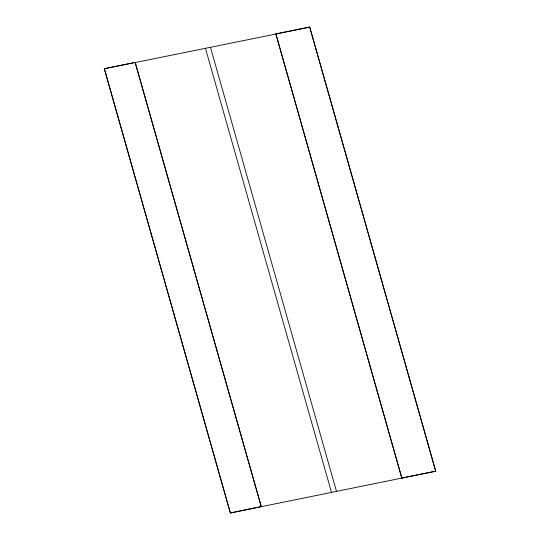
<?xml version="1.0" encoding="UTF-8"?>
<svg xmlns="http://www.w3.org/2000/svg" width="540" height="540" viewBox="0 0 540 540"><rect width="100%" height="100%" fill="white"/><g stroke="black" fill="none" stroke-linecap="round" stroke-linejoin="round"><path stroke-width="0.81" d="M275.852 33.858L401.875 478.238L275.852 33.858L309.69 27L435.767 471.177L230.31 513L104.294 68.621L135.149 62.37L260.996 505.73M135.149 62.37L261.225 506.54L230.31 513M435.706 471.38L309.69 27M104.233 68.823L309.629 27.203M401.929 478.028L435.767 471.177M210.458 47.297L336.535 491.474M205.443 48.317L331.519 492.494M104.294 68.621L230.371 512.798"/></g></svg>
